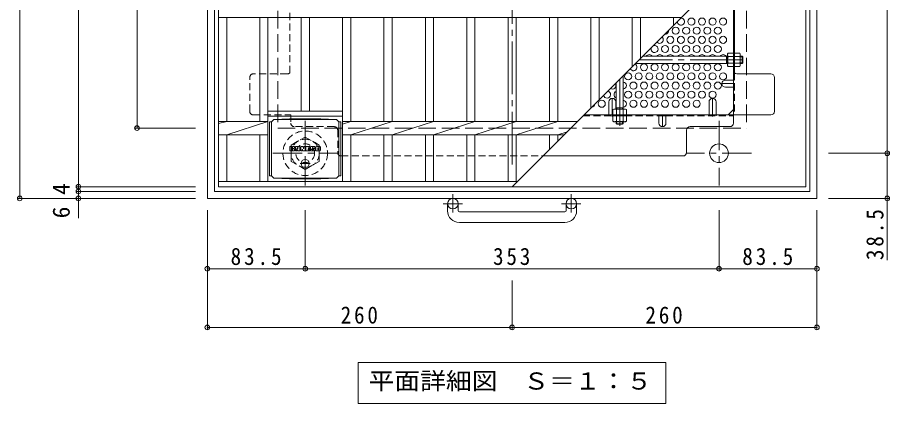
# Model space of a CAD drawing. Units: millimetres at full size, sheet at 1:5. Extents: x -1338 to 1348, y -985 to 867.
# Drawn here: x -1060 to -316, y -6 to 324 of the extents above; entities that cross this region are included whole.
import ezdxf
from ezdxf.enums import TextEntityAlignment as Align

# ---------------------------------------------------------------- set-up
doc = ezdxf.new("R2010")
doc.units = ezdxf.units.MM
doc.header["$LTSCALE"] = 5
doc.header["$PDMODE"] = 32
doc.header["$PDSIZE"] = 4
for name, pattern in [('CHAIN1', [8, 5, -1, 1, -1]), ('CHAIN2', [12, 9, -1, 1, -1]), ('DASHED1', [1.8, 1.2, -0.6]), ('DASHED3', [4, 3, -1])]:
    doc.linetypes.add(name, pattern=pattern)
for name, color, linetype, lineweight in [('5-1', 3, 'Continuous', 9), ('5-2', 3, 'Continuous', 9), ('5-4', 7, 'Continuous', 9), ('5-5', 7, 'Continuous', 9), ('5-6', 2, 'Continuous', 9), ('5-7', 2, 'Continuous', 9), ('5-8', 2, 'Continuous', 9), ('5-9', 2, 'Continuous', 9), ('5-B', 2, 'Continuous', 9), ('5-F', 7, 'Continuous', 9)]:
    doc.layers.add(name, color=color, linetype=linetype, lineweight=lineweight)
doc.styles.add('ＭＳ ゴシック', font='')
doc.styles.get('ＭＳ ゴシック').set_extended_font_data('MS Gothic')

msp = doc.modelspace()

# ---------------------------------------------------------------- linework, layer by layer
at = {"layer": '5-1', "color": 2}
for p, q in [((-897.5, 689.372), (-897.5, 169.372)), ((-377.5, 689.372), (-377.5, 169.372)), ((-891.499, 683.372), (-891.499, 175.372)), ((-383.5, 683.372), (-383.5, 175.372)), ((-891.499, 175.372), (-383.5, 175.372)), ((-897.5, 169.372), (-377.5, 169.372)), ((-692.5, 158.771), (-692.5, 164.871)), ((-683.5, 158.771), (-683.5, 164.871)), ((-591.5, 158.771), (-591.5, 164.871)), ((-582.5, 158.771), (-582.5, 164.871)), ((-682.5, 157.771), (-592.5, 157.771)), ((-592.5, 148.771), (-682.5, 148.771))]:
    msp.add_line(p, q, dxfattribs=at)
at = {"layer": '5-1', "color": 2, "linetype": 'DASHED3'}
for p, q in [((-837.5, 629.372), (-837.5, 229.371)), ((-437.499, 629.372), (-437.499, 229.371)), ((-837.5, 229.371), (-437.499, 229.371))]:
    msp.add_line(p, q, dxfattribs=at)
at = {"layer": '5-1'}
for p, q in [((-453.7, 290.569), (-526.303, 290.569)), ((-454.7, 284.569), (-454.7, 290.569)), ((-441.2, 290.569), (-442.9, 290.569)), ((-441.2, 284.569), (-441.2, 290.569)), ((-441.2, 290.569), (-440.7, 290.069)), ((-453.7, 284.569), (-532.303, 284.569)), ((-454.7, 290.069), (-453.7, 290.069)), ((-454.7, 285.069), (-453.7, 285.069)), ((-442.9, 290.069), (-440.7, 290.069)), ((-442.9, 285.069), (-440.7, 285.069)), ((-441.2, 284.569), (-442.9, 284.569)), ((-441.2, 284.569), (-440.7, 285.069)), ((-440.7, 285.069), (-440.7, 290.069)), ((-548.7, 268.172), (-548.7, 245.569)), ((-542.7, 274.172), (-542.7, 245.569)), ((-548.7, 246.569), (-542.7, 246.569)), ((-548.2, 246.569), (-548.2, 245.569)), ((-543.2, 246.569), (-543.2, 245.569))]:
    msp.add_line(p, q, dxfattribs=at)
at = {"layer": '5-1', "linetype": 'CHAIN2'}
for p, q in [((-440.7, 287.569), (-529.303, 287.569)), ((-545.7, 271.172), (-545.7, 231.336))]:
    msp.add_line(p, q, dxfattribs=at)
at = {"layer": '5-1', "color": 2, "linetype": 'CHAIN1'}
for p, q in [((-813.999, 235.508), (-813.999, 180.234)), ((-460.999, 235.508), (-460.999, 180.234)), ((-841.636, 207.871), (-786.363, 207.871)), ((-433.363, 207.871), (-488.636, 207.871)), ((-688, 172.978), (-688, 157.381)), ((-587, 172.978), (-587, 157.381)), ((-679.837, 164.871), (-696.244, 164.871)), ((-578.837, 164.871), (-595.244, 164.871))]:
    msp.add_line(p, q, dxfattribs=at)
at = {"layer": '5-1', "linetype": 'DASHED1'}
for p, q in [((-548.7, 233.069), (-548.7, 234.769)), ((-548.7, 233.069), (-542.7, 233.069)), ((-548.7, 233.069), (-548.2, 232.569)), ((-548.2, 234.769), (-548.2, 232.569)), ((-548.2, 232.569), (-543.2, 232.569)), ((-543.2, 234.769), (-543.2, 232.569)), ((-542.7, 233.069), (-543.2, 232.569)), ((-542.7, 233.069), (-542.7, 234.769))]:
    msp.add_line(p, q, dxfattribs=at)
at = {"layer": '5-1', "color": 2, "linetype": 'DASHED1'}
msp.add_lwpolyline([(-801.999, 214.799), (-801.999, 200.942), (-813.999, 194.014), (-825.999, 200.942), (-825.999, 214.799), (-813.999, 221.727)], close=True, dxfattribs=at)
for radius in [19, 12, 8]:
    msp.add_circle((-813.999, 207.871), radius, dxfattribs=at)
at = {"layer": '5-1', "color": 2}
for centre, radius in [((-460.999, 207.871), 8), ((-688, 164.871), 4.5), ((-587, 164.871), 4.5)]:
    msp.add_circle(centre, radius, dxfattribs=at)
for centre, radius, start, end in [((-682.5, 158.771), 10, 180, 270), ((-682.5, 158.771), 1, 180, 270), ((-592.5, 158.771), 10, 270, 0), ((-592.5, 158.771), 1, 270, 0)]:
    msp.add_arc(centre, radius, start, end, dxfattribs=at)
at = {"layer": '5-2'}
for p, q in [((-888, 179.371), (-888, 679.372)), ((-387, 179.371), (-387, 679.372)), ((-637.5, 179.371), (-387, 429.872)), ((-888, 323.721), (-493.15, 323.721)), ((-880.999, 235.022), (-880.999, 323.721)), ((-852.799, 235.022), (-852.799, 323.721)), ((-845.799, 235.022), (-845.799, 323.721)), ((-817.399, 243.871), (-817.399, 323.721)), ((-810.399, 243.871), (-810.399, 323.721)), ((-782.199, 183.871), (-782.199, 323.721)), ((-775.099, 235.022), (-775.099, 323.721)), ((-746.799, 235.022), (-746.799, 323.721)), ((-739.799, 235.022), (-739.799, 323.721)), ((-711.499, 235.022), (-711.499, 323.721)), ((-704.499, 235.022), (-704.499, 323.721)), ((-676.199, 235.022), (-676.199, 323.721)), ((-669.199, 235.022), (-669.199, 323.721)), ((-640.899, 235.022), (-640.899, 323.721)), ((-633.899, 235.022), (-633.899, 323.721)), ((-605.599, 235.022), (-605.599, 323.721)), ((-598.599, 235.022), (-598.599, 323.721)), ((-570.299, 246.572), (-570.299, 323.721)), ((-563.299, 253.572), (-563.299, 323.721)), ((-535.049, 281.822), (-535.049, 323.721)), ((-528.049, 288.822), (-528.049, 323.721)), ((-499.799, 317.072), (-499.799, 323.721)), ((-845.799, 243.871), (-782.199, 243.871)), ((-845.799, 239.371), (-782.199, 239.371)), ((-888, 233.34), (-880.999, 235.022)), ((-845.799, 183.871), (-845.799, 235.022)), ((-782.199, 232.781), (-775.099, 235.022)), ((-782.199, 235.022), (-581.849, 235.022)), ((-775.1, 223.722), (-739.8, 235.022)), ((-739.8, 223.722), (-704.5, 235.022)), ((-704.5, 223.722), (-669.2, 235.022)), ((-669.2, 223.722), (-633.9, 235.022)), ((-633.9, 223.722), (-598.6, 235.022)), ((-888, 223.721), (-845.799, 223.721)), ((-880.999, 183.871), (-880.999, 223.721)), ((-852.799, 183.871), (-852.799, 223.721)), ((-782.199, 223.721), (-593.15, 223.721)), ((-775.099, 183.871), (-775.099, 223.721)), ((-746.799, 183.871), (-746.799, 223.721)), ((-739.799, 183.871), (-739.799, 223.721)), ((-711.499, 183.871), (-711.499, 223.721)), ((-704.499, 183.871), (-704.499, 223.721)), ((-676.199, 183.871), (-676.199, 223.721)), ((-669.199, 183.871), (-669.199, 223.721)), ((-640.899, 183.871), (-640.899, 223.721)), ((-633.899, 183.871), (-633.899, 223.721)), ((-605.599, 211.272), (-605.599, 223.721)), ((-598.601, 223.722), (-590.582, 226.289)), ((-598.599, 218.272), (-598.599, 223.721)), ((-633, 183.871), (-888, 183.871)), ((-387, 179.371), (-888, 179.371))]:
    msp.add_line(p, q, dxfattribs=at)
for points in [[(-888, 235.022), (-845.799, 235.022), (-845.799, 235.022)], [(-880.999, 223.722), (-845.799, 235.022), (-845.799, 235.022)]]:
    msp.add_lwpolyline(points, dxfattribs=at)
at = {"layer": '5-4'}
for p, q in [((-1057.5, 169.372), (-1057.5, 689.372)), ((-1007.5, 679.372), (-1007.5, 179.372)), ((-317.5, 650.872), (-317.5, 207.871)), ((-957.5, 229.371), (-957.5, 629.372)), ((-959, 229.371), (-907.5, 229.371)), ((-316, 207.871), (-367.5, 207.871)), ((-317.5, 207.871), (-317.5, 169.372)), ((-1009, 179.372), (-907.5, 179.372)), ((-1007.5, 179.372), (-1007.5, 175.372)), ((-1009, 175.372), (-907.5, 175.372)), ((-1007.5, 175.372), (-1007.5, 169.372)), ((-1059, 169.372), (-907.5, 169.372)), ((-1007.5, 169.372), (-1007.5, 152.372)), ((-316, 169.372), (-367.5, 169.372)), ((-317.5, 169.372), (-317.5, 116.746)), ((-897.5, 57.872), (-897.5, 159.372)), ((-813.999, 107.872), (-813.999, 159.372)), ((-460.999, 107.872), (-460.999, 159.372)), ((-377.5, 57.872), (-377.5, 159.372)), ((-897.5, 109.372), (-813.999, 109.372)), ((-813.999, 109.372), (-460.999, 109.372)), ((-460.999, 109.372), (-377.5, 109.372)), ((-637.5, 57.872), (-637.5, 99.372)), ((-897.5, 59.372), (-637.5, 59.372)), ((-637.5, 59.372), (-377.5, 59.372))]:
    msp.add_line(p, q, dxfattribs=at)
for p in [(-957.5, 229.371), (-317.5, 207.871), (-1007.5, 179.372), (-1057.5, 169.372), (-1007.5, 175.372), (-1007.5, 169.372), (-317.5, 169.372), (-897.5, 109.372), (-813.999, 109.372), (-460.999, 109.372), (-377.5, 109.372), (-897.5, 59.372), (-637.5, 59.372), (-377.5, 59.372)]:
    msp.add_point(p, dxfattribs=at)
at = {"layer": '5-5'}
for p, q in [((-768.75, 29.372), (-768.75, -5.628)), ((-768.75, 29.372), (-506.25, 29.372)), ((-506.25, 29.372), (-506.25, -5.628)), ((-768.75, -5.628), (-506.25, -5.628))]:
    msp.add_line(p, q, dxfattribs=at)
at = {"layer": '5-6'}
for centre in [(-484.5, 320.21), (-475.5, 320.21), (-466.5, 320.21), (-457.5, 320.21), (-498, 312.415), (-489, 312.415), (-480, 312.415), (-471, 312.415), (-462, 312.415), (-502.5, 304.621), (-493.5, 304.621), (-484.5, 304.621), (-475.5, 304.621), (-466.5, 304.621), (-457.5, 304.621), (-507, 296.827), (-498, 296.827), (-489, 296.827), (-480, 296.827), (-471, 296.827), (-462, 296.827), (-525, 281.238), (-516, 281.238), (-507, 281.238), (-498, 281.238), (-489, 281.238), (-480, 281.238), (-471, 281.238), (-462, 281.238), (-538.5, 273.444), (-529.5, 273.444), (-520.5, 273.444), (-511.5, 273.444), (-502.5, 273.444), (-493.5, 273.444), (-484.5, 273.444), (-475.5, 273.444), (-466.5, 273.444), (-457.5, 273.444), (-534, 265.65), (-525, 265.65), (-516, 265.65), (-507, 265.65), (-498, 265.65), (-489, 265.65), (-480, 265.65), (-471, 265.65), (-462, 265.65), (-538.5, 257.856), (-529.5, 257.856), (-520.5, 257.856), (-511.5, 257.856), (-502.5, 257.856), (-493.5, 257.856), (-484.5, 257.856), (-475.5, 257.856), (-466.5, 257.856), (-561, 250.062), (-534, 250.062), (-525, 250.062), (-516, 250.062), (-507, 250.062), (-498, 250.062), (-489, 250.062), (-480, 250.062)]:
    msp.add_circle(centre, 3, dxfattribs=at)
for centre, start, end in [((-493.5, 320.21), 176.80674, 93.19326), ((-507, 312.415), 261.83164, 8.16836), ((-511.5, 304.621), 214.80543, 55.19457), ((-516, 296.827), 152.55105, 117.44895), ((-520.5, 289.033), 29.83741, 150.16259), ((-511.5, 289.033), 29.83741, 150.16259), ((-502.5, 289.033), 29.83741, 150.16259), ((-493.5, 289.033), 29.83741, 150.16259), ((-484.5, 289.033), 29.83741, 150.16259), ((-475.5, 289.033), 29.83741, 150.16259), ((-466.5, 289.033), 29.83741, 150.16259), ((-457.5, 289.033), 29.83741, 150.16259), ((-534, 281.238), 202.35362, 67.64638), ((-543, 265.65), 275.73917, 84.26083), ((-556.5, 257.856), 188.62315, 81.37685), ((-552, 265.65), 235.56574, 34.43426), ((-547.5, 257.856), 113.57818, 246.42182), ((-543, 250.062), 275.73917, 84.26083), ((-570, 250.062), 273.7439, 356.2561)]:
    msp.add_arc(centre, 3, start, end, dxfattribs=at)
at = {"layer": '5-7', "linetype": 'CHAIN2'}
msp.add_line((-637.5, 663.176), (-637.5, 195.569), dxfattribs=at)
at = {"layer": '5-7', "linetype": 'DASHED1'}
for p, q in [((-827.1, 276.53), (-827.1, 410.911)), ((-829.3, 275.569), (-858.303, 275.569)), ((-447.9, 276.53), (-447.9, 240.564)), ((-861.303, 243.569), (-861.303, 272.569)), ((-448.7, 270.311), (-447.9, 270.311)), ((-448.7, 264.311), (-447.9, 264.311)), ((-858.303, 240.569), (-826.3, 240.569)), ((-826.3, 240.569), (-826.3, 233.569)), ((-577.103, 239.769), (-512.25, 239.769)), ((-555, 240.569), (-555, 239.769)), ((-549, 240.569), (-549, 239.769)), ((-506.25, 239.769), (-448.7, 239.769)), ((-469.5, 240.569), (-469.5, 239.769)), ((-463.5, 240.569), (-463.5, 239.769)), ((-789.299, 230.569), (-823.3, 230.569)), ((-786.299, 227.569), (-786.299, 208.569)), ((-783.299, 205.569), (-611.303, 205.569))]:
    msp.add_line(p, q, dxfattribs=at)
at = {"layer": '5-7'}
for p, q in [((-448.7, 233.569), (-448.7, 368.172)), ((-447.9, 276.53), (-447.9, 368.972)), ((-416.696, 275.569), (-445.7, 275.569)), ((-413.696, 243.569), (-413.696, 272.569)), ((-576.303, 240.569), (-416.696, 240.569)), ((-512.25, 239.769), (-506.25, 239.769)), ((-453.312, 240.569), (-448.7, 245.181)), ((-488.701, 208.569), (-488.701, 227.569)), ((-485.701, 230.569), (-451.7, 230.569)), ((-611.303, 205.569), (-491.701, 205.569))]:
    msp.add_line(p, q, dxfattribs=at)
at = {"layer": '5-7', "linetype": 'DASHED1'}
for centre, start, end in [((-858.303, 272.569), 90, 180), ((-829.3, 278.569), 270, 317.16657), ((-858.303, 243.569), 180, 270), ((-823.3, 233.569), 180, 270), ((-789.299, 227.569), 0, 90), ((-783.299, 208.569), 180, 270)]:
    msp.add_arc(centre, 3, start, end, dxfattribs=at)
at = {"layer": '5-7'}
for centre, start, end in [((-445.7, 278.569), 180, 270), ((-416.696, 272.569), 0, 90), ((-416.696, 243.569), 270, 0), ((-451.7, 233.569), 270, 0), ((-485.701, 227.569), 90, 180), ((-491.701, 208.569), 270, 0)]:
    msp.add_arc(centre, 3, start, end, dxfattribs=at)
at = {"layer": '5-8'}
for p, q in [((-455.5, 270.311), (-448.7, 270.311)), ((-455.5, 264.311), (-448.7, 264.311)), ((-555, 251.719), (-555, 240.569)), ((-549, 251.719), (-549, 245.569)), ((-469.5, 251.719), (-469.5, 240.569)), ((-463.5, 251.719), (-463.5, 240.569)), ((-512.25, 233.569), (-512.25, 240.569)), ((-506.25, 233.569), (-506.25, 240.569))]:
    msp.add_line(p, q, dxfattribs=at)
at = {"layer": '5-8', "linetype": 'CHAIN1'}
for p, q in [((-447.5, 267.311), (-458.5, 267.311)), ((-552, 239.369), (-552, 254.719)), ((-466.5, 239.369), (-466.5, 254.719)), ((-509.25, 240.569), (-509.25, 230.569))]:
    msp.add_line(p, q, dxfattribs=at)
at = {"layer": '5-8'}
for centre, start, end in [((-455.5, 267.311), 90, 270), ((-552, 251.719), 0, 180), ((-466.5, 251.719), 0, 180), ((-509.25, 233.569), 180, 0)]:
    msp.add_arc(centre, 3, start, end, dxfattribs=at)
at = {"layer": '5-9'}
for p, q in [((-842.801, 234.558), (-844.603, 234.558)), ((-844.603, 234.558), (-844.603, 188.643)), ((-842.801, 234.601), (-840.801, 236.601)), ((-842.801, 188.601), (-842.801, 234.601)), ((-840.801, 236.601), (-827.337, 237.282)), ((-840.801, 236.601), (-787.301, 236.601)), ((-800.764, 237.282), (-827.337, 237.282)), ((-787.301, 236.601), (-800.764, 237.282)), ((-785.301, 234.601), (-787.301, 236.601)), ((-785.301, 188.601), (-785.301, 234.601)), ((-785.301, 234.558), (-783.499, 234.558)), ((-783.499, 234.558), (-783.499, 188.643)), ((-842.801, 188.643), (-844.603, 188.643)), ((-842.801, 188.601), (-840.801, 186.601)), ((-840.801, 186.601), (-827.337, 185.92)), ((-840.801, 186.601), (-787.301, 186.601)), ((-787.301, 186.601), (-800.764, 185.92)), ((-785.301, 188.601), (-787.301, 186.601)), ((-785.301, 188.643), (-783.499, 188.643)), ((-800.764, 185.92), (-827.337, 185.92))]:
    msp.add_line(p, q, dxfattribs=at)
at = {"layer": '5-9', "linetype": 'CHAIN1'}
for p, q in [((-814.051, 202.789), (-814.051, 195.413)), ((-809.695, 199.101), (-818.407, 199.101))]:
    msp.add_line(p, q, dxfattribs=at)
at = {"layer": '5-9'}
msp.add_circle((-814.051, 199.101), 3.5, dxfattribs=at)
at = {"layer": '5-B'}
for p, q in [((-453.7, 292.569), (-453.267, 293.319)), ((-453.7, 282.569), (-453.7, 292.569)), ((-448.7, 293.319), (-453.267, 293.319)), ((-453.267, 290.432), (-448.7, 290.432)), ((-448.7, 281.819), (-448.7, 293.319)), ((-447.9, 281.819), (-447.9, 293.319)), ((-447.9, 293.319), (-443.333, 293.319)), ((-443.333, 290.432), (-447.9, 290.432)), ((-442.9, 292.569), (-443.333, 293.319)), ((-442.9, 282.569), (-442.9, 292.569)), ((-453.267, 284.705), (-448.7, 284.705)), ((-443.333, 284.705), (-447.9, 284.705)), ((-453.7, 282.569), (-453.267, 281.819)), ((-448.7, 281.819), (-453.267, 281.819)), ((-447.9, 281.819), (-443.333, 281.819)), ((-442.9, 282.569), (-443.333, 281.819)), ((-550.7, 245.569), (-551.45, 245.136)), ((-550.7, 245.569), (-540.7, 245.569)), ((-540.7, 245.569), (-539.95, 245.136)), ((-551.45, 240.569), (-551.45, 245.136)), ((-551.45, 240.569), (-539.95, 240.569)), ((-548.563, 245.136), (-548.563, 240.569)), ((-542.836, 245.136), (-542.836, 240.569)), ((-539.95, 240.569), (-539.95, 245.136))]:
    msp.add_line(p, q, dxfattribs=at)
at = {"layer": '5-B', "linetype": 'DASHED1'}
for p, q in [((-539.95, 239.769), (-551.45, 239.769)), ((-551.45, 239.769), (-551.45, 235.202)), ((-548.563, 235.202), (-548.563, 239.769)), ((-542.836, 235.202), (-542.836, 239.769)), ((-539.95, 239.769), (-539.95, 235.202)), ((-550.7, 234.769), (-551.45, 235.202)), ((-540.7, 234.769), (-550.7, 234.769)), ((-540.7, 234.769), (-539.95, 235.202))]:
    msp.add_line(p, q, dxfattribs=at)
at = {"layer": '5-B'}
for centre, radius, start, end in [((-450.418, 291.674), 3.29, 149.99998, 176.07924), ((-450.965, 291.909), 2.735, 180.2103, 212.68507), ((-444.017, 287.569), 9.683, 162.79973, 197.20026), ((-446.182, 291.674), 3.29, 3.92076, 30.00002), ((-445.634, 291.909), 2.735, 327.31493, 359.7897), ((-452.582, 287.569), 9.683, 342.79974, 17.20027), ((-450.965, 283.228), 2.735, 147.31491, 179.78969), ((-450.418, 283.463), 3.29, 183.92075, 210), ((-446.182, 283.463), 3.29, 330, 356.07925), ((-445.634, 283.228), 2.735, 0.21031, 32.68509), ((-549.805, 242.287), 3.29, 93.92075, 120), ((-550.04, 242.834), 2.735, 57.31491, 89.78969), ((-545.7, 235.886), 9.683, 72.79973, 107.20026), ((-541.36, 242.834), 2.735, 90.2103, 122.68507), ((-541.595, 242.287), 3.29, 59.99998, 86.07924)]:
    msp.add_arc(centre, radius, start, end, dxfattribs=at)
at = {"layer": '5-B', "linetype": 'DASHED1'}
for centre, radius, start, end in [((-549.805, 238.051), 3.29, 239.99998, 266.07924), ((-550.04, 237.503), 2.735, 270.2103, 302.68507), ((-545.7, 244.451), 9.683, 252.79973, 287.20026), ((-541.36, 237.503), 2.735, 237.31491, 269.78969), ((-541.595, 238.051), 3.29, 273.92075, 300)]:
    msp.add_arc(centre, radius, start, end, dxfattribs=at)
at = {"layer": '5-F'}
for p, q in [((-827.062, 210.002), (-827.062, 213.356)), ((-825.38, 213.513), (-826.905, 213.513)), ((-826.905, 209.845), (-825.38, 209.845)), ((-825.223, 213.356), (-825.223, 212.432)), ((-825.223, 210.002), (-825.223, 211.087)), ((-824.725, 210.002), (-824.725, 211.087)), ((-824.72, 213.356), (-824.72, 212.432)), ((-824.568, 209.845), (-823.213, 209.845)), ((-823.216, 213.513), (-824.563, 213.513)), ((-823.058, 213.356), (-823.058, 212.575)), ((-823.056, 210.002), (-823.056, 210.933)), ((-822.393, 210.002), (-822.393, 212.989)), ((-820.886, 209.845), (-822.236, 209.845)), ((-819.079, 213.513), (-821.869, 213.513)), ((-820.729, 211.718), (-820.729, 212.26)), ((-820.729, 210.002), (-820.729, 210.422)), ((-820.271, 211.666), (-820.677, 211.666)), ((-820.219, 211.718), (-820.219, 212.26)), ((-820.219, 210.002), (-820.219, 210.422)), ((-820.061, 209.845), (-818.712, 209.845)), ((-818.555, 210.002), (-818.555, 212.989)), ((-817.881, 213.356), (-817.881, 210.002)), ((-817.724, 213.513), (-816.02, 213.513)), ((-816.722, 209.845), (-817.724, 209.845)), ((-816.565, 210.002), (-816.565, 210.912)), ((-816.076, 209.958), (-816.367, 210.941)), ((-814.053, 209.845), (-815.926, 209.845)), ((-815.87, 213.404), (-815.392, 211.91)), ((-815.23, 213.356), (-815.23, 211.935)), ((-815.073, 213.513), (-814.053, 213.513)), ((-813.896, 213.356), (-813.896, 210.002)), ((-813.387, 210.002), (-813.387, 213.356)), ((-813.23, 213.513), (-810.209, 213.513)), ((-813.23, 209.845), (-810.222, 209.845)), ((-810.209, 211.276), (-811.331, 211.276)), ((-810.222, 210.848), (-811.331, 210.848)), ((-810.209, 212.522), (-811.326, 212.522)), ((-810.209, 212.082), (-811.326, 212.082)), ((-810.065, 210.002), (-810.065, 210.691)), ((-810.052, 212.679), (-810.052, 213.356)), ((-810.052, 211.434), (-810.052, 211.925)), ((-809.548, 210.857), (-809.548, 210.369)), ((-809.391, 211.014), (-808.037, 211.014)), ((-806.067, 213.513), (-809.119, 213.513)), ((-807.538, 211.344), (-809.119, 211.344)), ((-805.972, 209.845), (-809.024, 209.845)), ((-807.889, 212.17), (-807.889, 212.584)), ((-807.88, 210.857), (-807.88, 210.747)), ((-807.732, 212.013), (-805.972, 212.013)), ((-807.381, 211.187), (-807.381, 210.747)), ((-807.372, 212.491), (-807.372, 212.584)), ((-807.215, 212.334), (-805.544, 212.334)), ((-805.544, 212.989), (-805.544, 212.334)), ((-805.035, 210.369), (-805.035, 212.989)), ((-801.564, 213.513), (-804.511, 213.513)), ((-801.564, 209.845), (-804.511, 209.845)), ((-803.358, 211.167), (-803.358, 212.192)), ((-802.716, 211.167), (-802.716, 212.192)), ((-801.04, 212.989), (-801.04, 210.369))]:
    msp.add_line(p, q, dxfattribs=at)
for centre, radius, start, end in [((-826.905, 213.356), 0.157, 90, 180), ((-826.905, 210.002), 0.157, 180, 270), ((-825.38, 213.356), 0.157, 0, 90), ((-825.38, 210.002), 0.157, 270, 0), ((-824.972, 212.432), 0.251, 180, 0), ((-824.974, 211.087), 0.249, 0, 180), ((-824.568, 210.002), 0.157, 180, 270), ((-824.563, 213.356), 0.157, 90, 180), ((-824.137, 211.758), 0.0878, 97.33171, 266.57183), ((-824.438, 214.091), 2.265, 277.33171, 299.42073), ((-824.241, 210.032), 1.641, 53.71985, 86.57183), ((-823.582, 212.575), 0.524, 299.42073, 0), ((-823.58, 210.933), 0.524, 0, 53.71985), ((-823.216, 213.356), 0.157, 0, 90), ((-823.213, 210.002), 0.157, 270, 0), ((-821.869, 212.989), 0.524, 90, 180), ((-822.236, 210.002), 0.157, 180, 270), ((-820.886, 210.002), 0.157, 270, 0), ((-820.474, 212.26), 0.255, 0, 180), ((-820.677, 211.718), 0.0524, 180, 270), ((-820.474, 210.422), 0.255, 0, 180), ((-820.271, 211.718), 0.0524, 270, 0), ((-820.061, 210.002), 0.157, 180, 270), ((-819.079, 212.989), 0.524, 0, 90), ((-818.712, 210.002), 0.157, 270, 0), ((-817.724, 213.356), 0.157, 90, 180), ((-817.724, 210.002), 0.157, 180, 270), ((-816.722, 210.002), 0.157, 270, 0), ((-816.464, 210.912), 0.101, 16.48875, 180), ((-815.926, 210.002), 0.157, 196.48875, 270), ((-816.02, 213.356), 0.157, 17.75635, 90), ((-815.313, 211.935), 0.0827, 197.75635, 0), ((-815.073, 213.356), 0.157, 90, 180), ((-814.053, 213.356), 0.157, 0, 90), ((-814.053, 210.002), 0.157, 270, 0), ((-813.23, 213.356), 0.157, 90, 180), ((-813.23, 210.002), 0.157, 180, 270), ((-811.326, 212.302), 0.22, 90, 270), ((-811.331, 211.062), 0.214, 90, 270), ((-810.222, 210.691), 0.157, 0, 90), ((-810.222, 210.002), 0.157, 270, 0), ((-810.209, 213.356), 0.157, 0, 90), ((-810.209, 212.679), 0.157, 270, 0), ((-810.209, 211.925), 0.157, 0, 90), ((-810.209, 211.434), 0.157, 270, 0), ((-807.172, 212.429), 2.376, 157.10112, 202.89888), ((-809.391, 210.857), 0.157, 90, 180), ((-809.024, 210.369), 0.524, 180, 270), ((-809.119, 213.251), 0.262, 90, 157.10112), ((-809.119, 211.606), 0.262, 202.89888, 270), ((-808.037, 210.857), 0.157, 0, 90), ((-807.63, 212.584), 0.259, 0, 180), ((-807.732, 212.17), 0.157, 180, 270), ((-807.63, 210.747), 0.25, 180, 0), ((-807.538, 211.187), 0.157, 0, 90), ((-807.215, 212.491), 0.157, 180, 270), ((-806.067, 212.989), 0.524, 0, 90), ((-805.972, 211.751), 0.262, 22.90802, 90), ((-805.972, 210.107), 0.262, 270, 337.09198), ((-807.917, 210.929), 2.374, 337.09198, 22.90802), ((-804.511, 212.989), 0.524, 90, 180), ((-804.511, 210.369), 0.524, 180, 270), ((-803.037, 212.192), 0.321, 0, 180), ((-803.037, 211.167), 0.321, 180, 0), ((-801.564, 212.989), 0.524, 0, 90), ((-801.564, 210.369), 0.524, 270, 0)]:
    msp.add_arc(centre, radius, start, end, dxfattribs=at)

# ---------------------------------------------------------------- texts
at = {"layer": '5-4', "color": 2, "style": 'ＭＳ ゴシック'}
for s, p in [('4', (-1010.5, 172.372)), ('6', (-1010.5, 152.372))]:
    msp.add_text(s, height=14.66, rotation=90, dxfattribs=at).set_placement(p, align=Align.BOTTOM_LEFT)
at = {"layer": '5-4', "color": 2, "insert": (-320.5, 116.746), "char_height": 14.66, "attachment_point": 7, "rotation": 90, "style": 'ＭＳ ゴシック'}
msp.add_mtext('\\T1.28;\\W0.9;38.5', dxfattribs=at)
at = {"layer": '5-4', "color": 2, "char_height": 14.66, "attachment_point": 7, "style": 'ＭＳ ゴシック'}
for s, insert in [('\\T1.28;\\W0.9;83.5', (-877.624, 112.372)), ('\\T1.27;\\W0.9;353', (-653.749, 112.372)), ('\\T1.28;\\W0.9;83.5', (-441.125, 112.372)), ('\\T1.27;\\W0.9;260', (-783.75, 62.372)), ('\\T1.27;\\W0.9;260', (-523.75, 62.372))]:
    msp.add_mtext(s, dxfattribs=dict(at, insert=insert))
at = {"layer": '5-5', "color": 2, "style": 'ＭＳ ゴシック', "width": 1.1}
msp.add_text('平面詳細図\u3000Ｓ＝１：５', height=14.66, dxfattribs=at).set_placement((-760, 1.872), align=Align.BOTTOM_LEFT)

doc.saveas('drawing.dxf')
